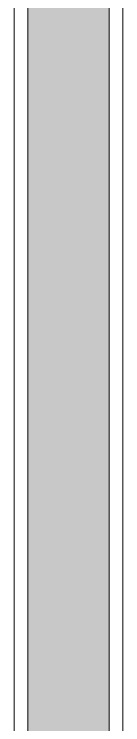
# Model space of a CAD drawing. Header units: metres. Extents: x 12093 to 20303, y 514 to 1412.
# Drawn here: x 19773.16 to 19774.36, y 794.07 to 801.95 of the extents above; entities that cross this region are included whole.
import ezdxf

# ---------------------------------------------------------------- set-up
doc = ezdxf.new("R2010")
doc.units = ezdxf.units.M
doc.layers.add('grass', color=64, linetype='Continuous', lineweight=13)
doc.layers.add('MANZANAS-ORIGINALES', color=147, linetype='Continuous', lineweight=9)
pattern_1 = [(50, (0, 0), (0.546554007, -0.047817257), [0.05715, -0.62865]), (355, (0, 0), (-0.105728478, 0.573169929), [0.04572, -0.50292]), (100.451, (0.04555, -0.004), (0.440827505, 0.525350063), [0.04857, -0.53427]), (46.1842, (0, 0.1524), (0.813237123, -0.126126984), [0.085725, -0.942975]), (96.6356, (0.0678, 0.1419), (0.712212703, 0.742276668), [0.072855, -0.801405]), (351.184, (0, 0.1524), (0.712213817, 0.742275354), [0.06858, -0.75438]), (21, (0.0762, 0.1143), (0.45484464, -0.306796556), [0.05715, -0.62865]), (326, (0.0762, 0.1143), (0.185406085, 0.552563898), [0.04572, -0.50292]), (71.4514, (0.1141, 0.08873), (0.640249472, 0.245768573), [0.04857, -0.53427]), (37.5, (0, 0), (0.0092658098, 0.2536651166), [0, -0.496824, 0, -0.51054, 0, -0.504825]), (7.5, (0, 0), (0.2004589875, 0.3005417245), [0, -0.291084, 0, -0.485394, 0, -0.192405]), (327.5, (-0.16993, 0), (0.4067717855, -0.017186232), [0, -0.1905, 0, -0.59436, 0, -0.78867]), (317.5, (-0.24613, 0), (0.444387544, 0.076279473), [0, -0.24765, 0, -0.394716, 0, -0.56007])]

msp = doc.modelspace()

# ---------------------------------------------------------------- hatches: boundary and pattern name
at = {"layer": 'grass'}
h = msp.add_hatch(dxfattribs=at)
h.set_pattern_fill('AR-CONC', color=256, scale=0.003, style=0)
h.set_pattern_definition(pattern_1)
h.paths.add_polyline_path([(19774.2097, 832.1533), (19773.3097, 832.1533), (19773.3097, 801.5604), (19774.2097, 801.5769)])
h = msp.add_hatch(dxfattribs=at)
h.set_pattern_fill('AR-CONC', color=256, scale=0.003, style=0)
h.set_pattern_definition(pattern_1)
h.paths.add_polyline_path([(19774.2097, 801.5769), (19773.3097, 801.5604), (19773.3097, 769.0405), (19774.2097, 769.0405)])

# ---------------------------------------------------------------- linework, layer by layer
at = {"layer": 'MANZANAS-ORIGINALES'}
for p, q in [((19774.3597, 767.8905), (19774.3597, 833.3033)), ((19773.1597, 768.8905), (19773.1597, 832.3033)), ((19773.3097, 769.0405), (19773.3097, 832.1533)), ((19774.2097, 769.0405), (19774.2097, 832.1533))]:
    msp.add_line(p, q, dxfattribs=at)

doc.saveas('drawing.dxf')
